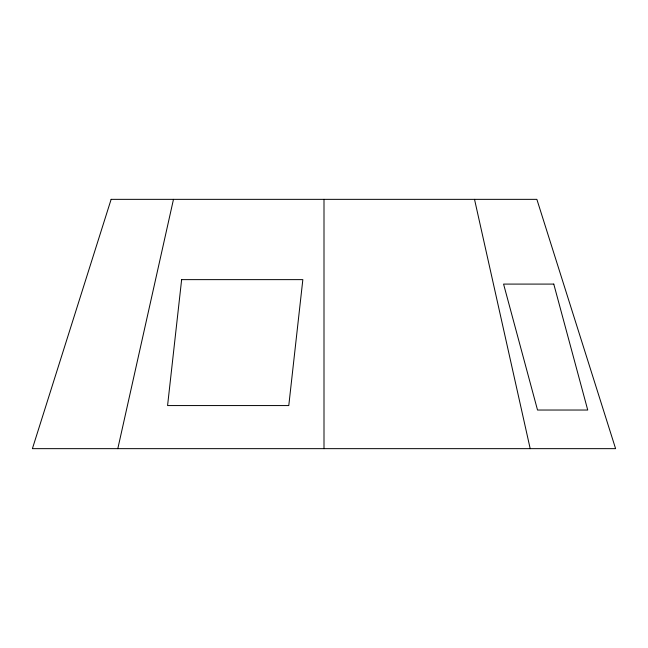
<?xml version="1.0" encoding="UTF-8"?>
<svg xmlns="http://www.w3.org/2000/svg" width="648" height="648" viewBox="0 0 648 648"><rect width="100%" height="100%" fill="white"/><g stroke="black" fill="none" stroke-linecap="round" stroke-linejoin="round"><path stroke-width="0.97" d="M117.806 448.651L173.478 199.349M474.522 199.349L530.194 448.651M324 199.349L324 448.651M181.634 279.628L167.573 405.567L288.781 405.567L302.843 279.628L181.634 279.628M111.132 199.349L32.4 448.651L615.6 448.651L536.868 199.349L111.132 199.349M553.781 284.091L503.577 284.091L537.524 410.03L587.728 410.03L553.781 284.091"/></g></svg>
